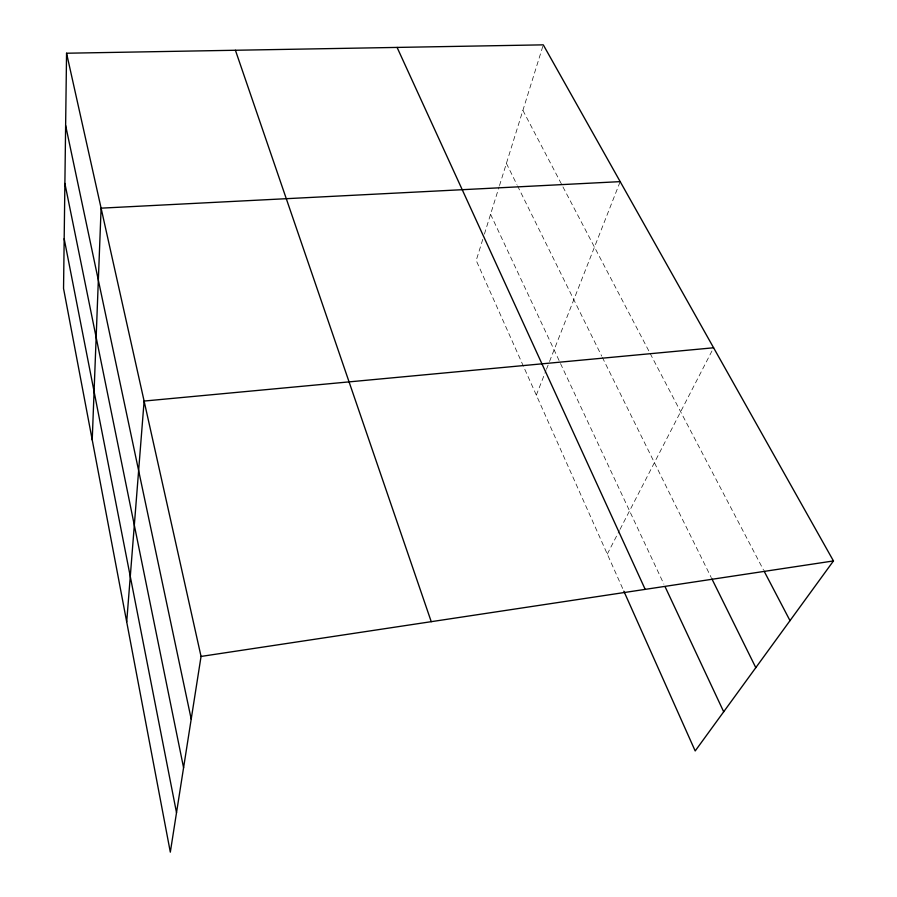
<?xml version="1.0" encoding="UTF-8"?>
<svg xmlns="http://www.w3.org/2000/svg" width="897" height="897" viewBox="0 0 897 897"><rect width="100%" height="100%" fill="white"/><g stroke="black" fill="none" stroke-linecap="round" stroke-linejoin="round"><path stroke-width="0.67" stroke-dasharray="4.49 3.36" d="M482.765 239.364L476.206 260.466L623.269 589.867M484.414 234.083L499.091 186.89M499.506 185.578L543.279 44.85M536.328 395.117L545.97 370.551M546.475 369.261L549.02 362.792M549.525 361.502L620.186 181.631M607.291 554.077L619.379 530.632M620.018 529.398L713.608 347.778M522.895 110.387L649.551 352.319M650.19 353.564L763.482 569.965M506.401 163.389L516.919 184.647M517.535 185.892L601.708 356.098M602.336 357.354L711.287 577.657M490.569 214.293L663.892 584.171"/><path stroke-width="1.35" d="M66.557 53.226L63.541 288.475L170.318 852.15L201.051 656.436L66.557 53.226L543.279 44.85L833.459 560.939L695.186 750.946L623.841 591.145M92.223 439.911L101.103 208.16L620.186 181.631M126.701 621.868L144.114 401.06L713.608 347.778M201.051 656.436L833.459 560.939M764.132 571.198L790.01 620.646M711.904 578.901L755.801 667.66M665.081 586.694L723.688 711.781M397.091 47.418L645.19 589.363M235.418 50.254L431.244 621.677M65.627 125.49L191.207 719.125M64.887 183.448L183.582 767.709M64.169 238.703L176.518 812.693"/></g></svg>
